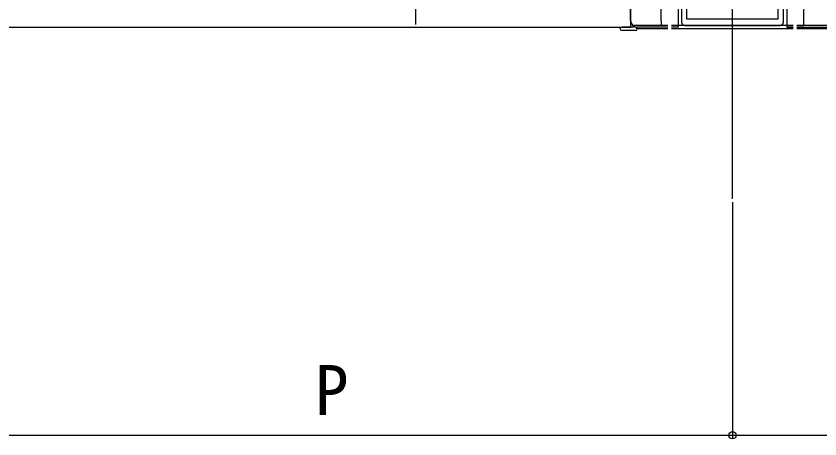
# Model space of a CAD drawing. Units: millimetres, scale not verified. Extents: x -875 to 875, y -1304 to 1296.
# Drawn here: x -197.3 to 39.3, y -953.6 to -829.3 of the extents above; entities that cross this region are included whole.
import ezdxf
from ezdxf.enums import TextEntityAlignment as Align

# ---------------------------------------------------------------- set-up
doc = ezdxf.new("R2010")
doc.units = ezdxf.units.MM
doc.header["$LTSCALE"] = 8
for name, color, linetype in [('0-3_YKK_11', 7, 'Continuous'), ('0-4_YKK_12', 2, 'Continuous'), ('0-5_YKK_13', 4, 'Continuous'), ('0-6_YKK_D', 6, 'Continuous')]:
    doc.layers.add(name, color=color, linetype=linetype)
doc.styles.add('ＭＳ ゴシック', font='')
doc.styles.get('ＭＳ ゴシック').set_extended_font_data('MS Gothic')

msp = doc.modelspace()

# ---------------------------------------------------------------- linework, layer by layer
at = {"layer": '0-3_YKK_11'}
for p, q in [((-1.405, -792.418), (-1.405, -831.016)), ((28.595, -831.016), (28.595, -792.418)), ((-0.405, -832.016), (27.595, -832.016))]:
    msp.add_line(p, q, dxfattribs=at)
msp.add_lwpolyline([(0.095, -792.418), (0.095, -796.016), (0.295, -796.216), (0.595, -796.516), (0.595, -796.716), (0.295, -797.016), (0.095, -797.216), (0.095, -813.516), (0.595, -814.016), (0.595, -820.016), (0.095, -820.516), (0.095, -830.016), (27.095, -830.016), (27.095, -820.516), (26.595, -820.016), (26.595, -814.016), (27.095, -813.516), (27.095, -797.216), (26.895, -797.016), (26.595, -796.716), (26.595, -796.516), (26.895, -796.216), (27.095, -796.016), (27.095, -792.418)], dxfattribs=at)
for centre, start, end in [((-0.405, -831.016), 180.00001, 269.99999), ((27.595, -831.016), 270.00001, 359.99999)]:
    msp.add_arc(centre, 1, start, end, dxfattribs=at)
at = {"layer": '0-4_YKK_12'}
for p, q in [((13.595, -883.016), (13.595, -584.723)), ((-16.405, -772.516), (-16.405, -832.516)), ((-79.655, -798.316), (-79.655, -831.716)), ((-638.905, -832.516), (-16.405, -832.516))]:
    msp.add_line(p, q, dxfattribs=at)
at = {"layer": '0-5_YKK_13'}
for p, q in [((-16.405, -830.52), (-16.405, -694.512)), ((29.595, -792.116), (29.595, -832.027)), ((-7.405, -830.78), (-7.405, -793.456)), ((34.595, -830.78), (34.595, -793.456)), ((-2.405, -823.216), (-2.405, -832.027)), ((-15.405, -832.516), (-18.905, -832.516)), ((-15.405, -832.016), (-15.405, -832.516)), ((-5.405, -832.016), (-15.405, -832.016)), ((-14.905, -832.516), (-14.405, -833.016)), ((-5.405, -832.516), (-14.409, -832.516)), ((-7.405, -830.78), (-7.405, -831.778)), ((-7.405, -832.027), (-7.405, -831.778)), ((-5.405, -832.027), (-7.405, -832.027)), ((31.495, -832.016), (-4.305, -832.016)), ((-2.405, -832.027), (-4.305, -832.027)), ((29.595, -832.027), (29.595, -832.516)), ((29.595, -832.027), (31.495, -832.027)), ((29.595, -832.516), (31.495, -832.516)), ((42.595, -832.016), (32.595, -832.016)), ((32.595, -832.516), (41.599, -832.516)), ((34.595, -831.778), (34.595, -830.78)), ((-14.905, -833.516), (-18.905, -833.516)), ((-5.405, -833.016), (-14.405, -833.016)), ((31.495, -833.016), (-4.305, -833.016)), ((41.595, -833.016), (32.595, -833.016))]:
    msp.add_line(p, q, dxfattribs=at)
for points in [[(-19.405, -833.016), (-19.405, -832.516), (-18.905, -832.516)], [(-2.405, -832.027), (-2.405, -832.516), (-4.305, -832.516)], [(32.595, -832.027), (34.595, -832.027), (34.595, -831.778)]]:
    msp.add_lwpolyline(points, dxfattribs=at)
for centre, start, end in [((-18.905, -833.016), 180, 270), ((-14.905, -833.016), 270, 0)]:
    msp.add_arc(centre, 0.5, start, end, dxfattribs=at)
msp.add_ellipse((-14.401, -830.512), major_axis=(-1.419, -1.419), ratio=0.99628, start_param=5.4996506, end_param=7.06672, dxfattribs=at)
at = {"layer": '0-6_YKK_D'}
for p, q in [((13.595, -884.016), (13.595, -953.516)), ((13.595, -884.016), (13.595, -953.516)), ((-213.905, -952.516), (13.595, -952.516)), ((13.595, -952.516), (241.095, -952.516))]:
    msp.add_line(p, q, dxfattribs=at)
msp.add_circle((13.595, -952.516), 1.075, dxfattribs=at)
msp.add_circle((13.595, -952.516), 1.075, dxfattribs=at)

# ---------------------------------------------------------------- texts
at = {"layer": '0-6_YKK_D', "style": 'ＭＳ ゴシック'}
msp.add_text('P', height=14.66, dxfattribs=at).set_placement((-109.359, -950.916), align=Align.BOTTOM_LEFT)

doc.saveas('drawing.dxf')
